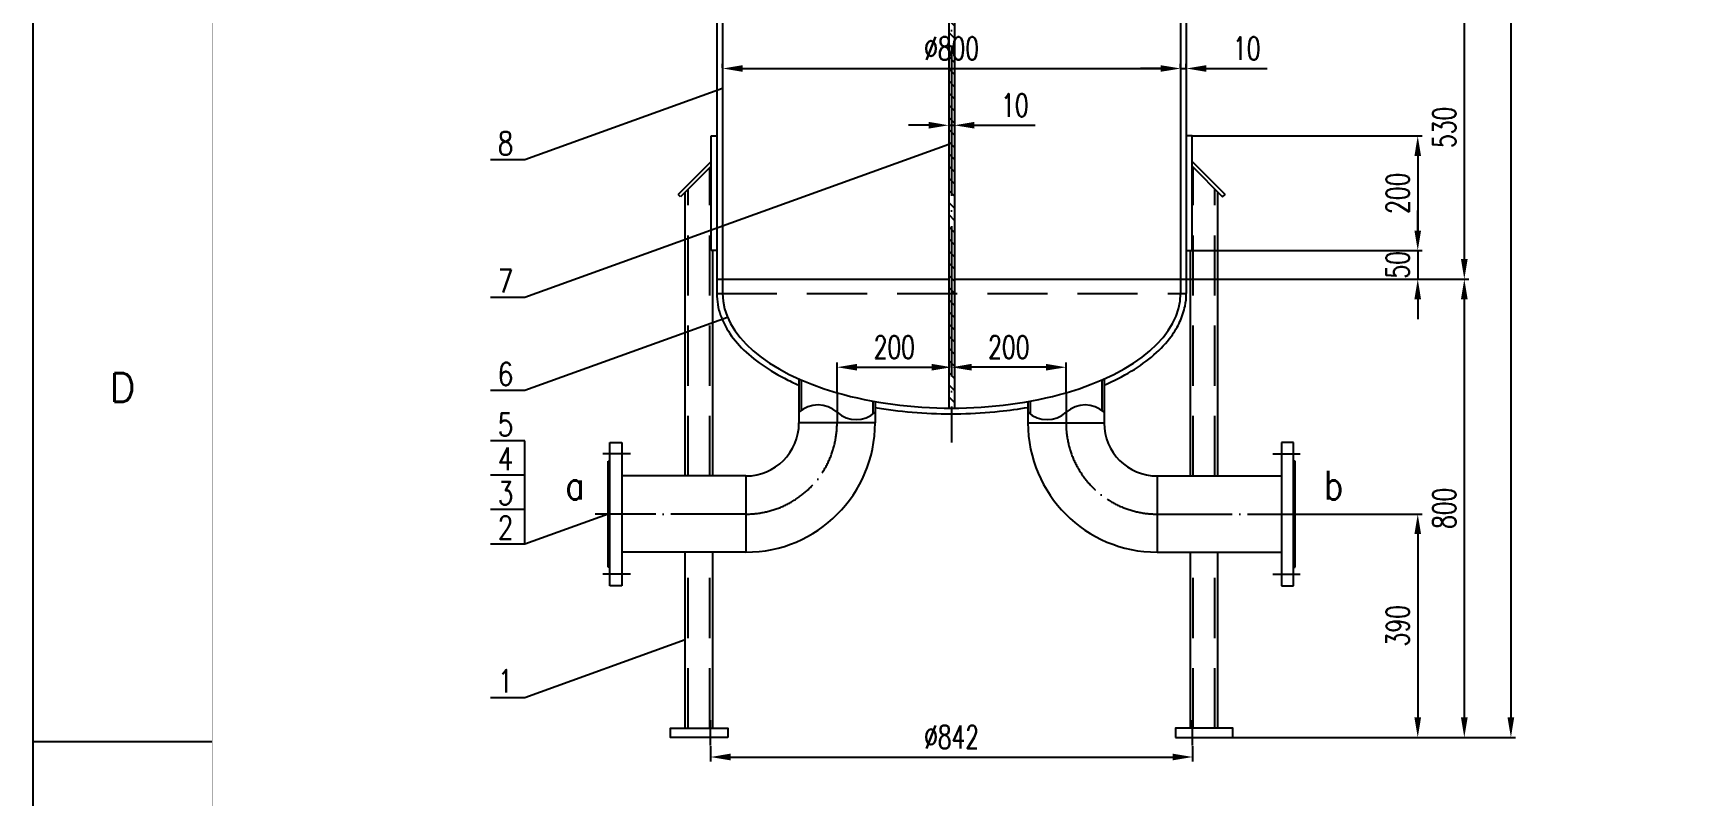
# Model space of a CAD drawing. Extents: x 85951 to 91201, y 374 to 7799.
# Drawn here: x 85951 to 88848, y 2754 to 4086 of the extents above; entities that cross this region are included whole.
import ezdxf
from ezdxf.enums import TextEntityAlignment as Align

# ---------------------------------------------------------------- set-up
doc = ezdxf.new("R2010")
doc.units = 0
doc.header["$LTSCALE"] = 420
doc.header["$MEASUREMENT"] = 0
for name, pattern in [('CENTER', [2, 1.25, -0.25, 0.25, -0.25]), ('CENTER3', [0.375, 0.3125, -0.03125, 0, -0.03125]), ('CENTERX2', [1.5, 1.25, -0.125, 0, -0.125]), ('DASHED', [0.75, 0.5, -0.25])]:
    doc.linetypes.add(name, pattern=pattern)
doc.layers.get('0').update_dxf_attribs({"linetype": 'CONTINUOUS'})
doc.layers.get('DEFPOINTS').update_dxf_attribs({"linetype": 'CONTINUOUS'})
for name, color, linetype in [('1轮廓实线层', 7, 'CONTINUOUS'), ('3中心线层', 1, 'CENTER'), ('4虚线层', 6, 'DASHED'), ('A', 2, 'CONTINUOUS'), ('B', 7, 'CONTINUOUS'), ('C3', 1, 'CENTER3')]:
    doc.layers.add(name, color=color, linetype=linetype)
doc.styles.add('HZ', font='ROMANS.SHX', dxfattribs={"width": 0.7, "bigfont": 'hztxt.shx'})
doc.styles.add('PC_TEXTSTYLE', font='romans.shx', dxfattribs={"width": 0.8, "bigfont": 'hzfs.shx'})
doc.styles.get("Standard").update_dxf_attribs({"font": 'isocp.shx', "width": 0.707, "bigfont": 'hztxt.shx'})
doc.styles.add('TH_GBDIM', font='romans.shx', dxfattribs={"width": 0.8, "bigfont": 'gbcbig.shx'})
doc.dimstyles.new('STANDARD_WS$0', dxfattribs={"dimtxt": 2.5, "dimasz": 2.5, "dimexe": 1.25, "dimexo": 0.625, "dimtad": 1, "dimdec": 4, "dimdsep": 46, "dimtxsty": 'Standard', "dimcen": 2.5, "dimadec": 0, "dimazin": 0, "dimtfac": 1, "dimtdec": 4, "dimtmove": 0, "dimatfit": 0, "dimfxl": 0, "dimtolj": 1, "dimtzin": 0, "dimarcsym": 0})

# ---------------------------------------------------------------- blocks, each defined once
blk = doc.blocks.new('*D256')
at = {"layer": 'B', "color": 0, "lineweight": -2}
for p, q in [((87555.9, 7479.2), (88539.8, 7479.2)), ((88531.8, 7444.2), (88531.8, 2891.2)), ((88047, 2856.2), (88539.8, 2856.2))]:
    blk.add_line(p, q, dxfattribs=at)
at = {"layer": 'B', "color": 0}
for points in [[(88525.9, 7444.2), (88537.6, 7444.2), (88531.8, 7479.2)], [(88525.9, 2891.2), (88537.6, 2891.2), (88531.8, 2856.2)]]:
    blk.add_solid(points, dxfattribs=at)
at = {"layer": 'DEFPOINTS', "color": 0}
for p in [(87554.9, 7479.2), (88046, 2856.2), (88531.8, 2856.2)]:
    blk.add_point(p, dxfattribs=at)
at = {"layer": 'B', "color": 0, "insert": (88496.8, 5167.7), "char_height": 40, "attachment_point": 5, "rotation": 90, "style": 'HZ'}
blk.add_mtext('\\A1;~4623{}{}', dxfattribs=at)
blk = doc.blocks.new('*D266')
at = {"layer": 'B', "color": 0, "lineweight": -2}
for p, q in [((88369.1, 3741.2), (88369.1, 3776.2)), ((87965.9, 3706.2), (88377.1, 3706.2)), ((88369.1, 3706.2), (88369.1, 3656.2)), ((87965.9, 3656.2), (88377.1, 3656.2)), ((88369.1, 3621.2), (88369.1, 3586.2))]:
    blk.add_line(p, q, dxfattribs=at)
at = {"layer": 'B', "color": 0}
for points in [[(88363.3, 3741.2), (88374.9, 3741.2), (88369.1, 3706.2)], [(88363.3, 3621.2), (88374.9, 3621.2), (88369.1, 3656.2)]]:
    blk.add_solid(points, dxfattribs=at)
at = {"layer": 'DEFPOINTS', "color": 0}
for p in [(87964.9, 3706.2), (87964.9, 3656.2), (88369.1, 3656.2)]:
    blk.add_point(p, dxfattribs=at)
at = {"layer": 'B', "color": 0, "insert": (88334.1, 3681.2), "char_height": 40, "attachment_point": 5, "rotation": 90, "style": 'HZ'}
blk.add_mtext('\\A1;50', dxfattribs=at)
blk = doc.blocks.new('*D263')
at = {"layer": 'B', "color": 0, "lineweight": -2}
for p, q in [((88020.9, 4186.2), (88458.4, 4186.2)), ((88450.4, 4151.2), (88450.4, 3691.2)), ((87965.9, 3656.2), (88458.4, 3656.2))]:
    blk.add_line(p, q, dxfattribs=at)
at = {"layer": 'B', "color": 0}
for points in [[(88444.6, 4151.2), (88456.3, 4151.2), (88450.4, 4186.2)], [(88444.6, 3691.2), (88456.3, 3691.2), (88450.4, 3656.2)]]:
    blk.add_solid(points, dxfattribs=at)
at = {"layer": 'DEFPOINTS', "color": 0}
for p in [(88019.9, 4186.2), (87964.9, 3656.2), (88450.4, 3656.2)]:
    blk.add_point(p, dxfattribs=at)
at = {"layer": 'B', "color": 0, "insert": (88415.4, 3921.2), "char_height": 40, "attachment_point": 5, "rotation": 90, "style": 'HZ'}
blk.add_mtext('\\A1;530', dxfattribs=at)
blk = doc.blocks.new('*D267')
at = {"layer": 'B', "color": 0, "lineweight": -2}
for p, q in [((87975.9, 3906.2), (88377.1, 3906.2)), ((88369.1, 3871.2), (88369.1, 3741.2)), ((87965.9, 3706.2), (88377.1, 3706.2))]:
    blk.add_line(p, q, dxfattribs=at)
at = {"layer": 'B', "color": 0}
for points in [[(88363.3, 3871.2), (88374.9, 3871.2), (88369.1, 3906.2)], [(88363.3, 3741.2), (88374.9, 3741.2), (88369.1, 3706.2)]]:
    blk.add_solid(points, dxfattribs=at)
at = {"layer": 'DEFPOINTS', "color": 0}
for p in [(87974.9, 3906.2), (87964.9, 3706.2), (88369.1, 3706.2)]:
    blk.add_point(p, dxfattribs=at)
at = {"layer": 'B', "color": 0, "insert": (88334.1, 3806.2), "char_height": 40, "attachment_point": 5, "rotation": 90, "style": 'HZ'}
blk.add_mtext('\\A1;200', dxfattribs=at)
blk = doc.blocks.new('*D265')
at = {"layer": 'B', "color": 0, "lineweight": -2}
for p, q in [((87965.9, 3656.2), (88458.4, 3656.2)), ((88450.4, 3621.2), (88450.4, 2891.2)), ((88047, 2856.2), (88458.4, 2856.2))]:
    blk.add_line(p, q, dxfattribs=at)
at = {"layer": 'B', "color": 0}
for points in [[(88444.6, 3621.2), (88456.3, 3621.2), (88450.4, 3656.2)], [(88444.6, 2891.2), (88456.3, 2891.2), (88450.4, 2856.2)]]:
    blk.add_solid(points, dxfattribs=at)
at = {"layer": 'DEFPOINTS', "color": 0}
for p in [(87964.9, 3656.2), (88046, 2856.2), (88450.4, 2856.2)]:
    blk.add_point(p, dxfattribs=at)
at = {"layer": 'B', "color": 0, "insert": (88415.4, 3256.2), "char_height": 40, "attachment_point": 5, "rotation": 90, "style": 'HZ'}
blk.add_mtext('\\A1;800', dxfattribs=at)
blk = doc.blocks.new('*D264')
at = {"layer": 'B', "color": 0, "lineweight": -2}
for p, q in [((88168.1, 3246.2), (88377.1, 3246.2)), ((88369.1, 3211.2), (88369.1, 2891.2)), ((88047, 2856.2), (88377.1, 2856.2))]:
    blk.add_line(p, q, dxfattribs=at)
at = {"layer": 'B', "color": 0}
for points in [[(88363.3, 3211.2), (88374.9, 3211.2), (88369.1, 3246.2)], [(88363.3, 2891.2), (88374.9, 2891.2), (88369.1, 2856.2)]]:
    blk.add_solid(points, dxfattribs=at)
at = {"layer": 'DEFPOINTS', "color": 0}
for p in [(88167.1, 3246.2), (88046, 2856.2), (88369.1, 2856.2)]:
    blk.add_point(p, dxfattribs=at)
at = {"layer": 'B', "color": 0, "insert": (88334.1, 3051.2), "char_height": 40, "attachment_point": 5, "rotation": 90, "style": 'HZ'}
blk.add_mtext('\\A1;390', dxfattribs=at)
blk = doc.blocks.new('*D272')
at = {"layer": 'B', "color": 0, "lineweight": -2}
for p, q in [((87133.9, 2841.2), (87133.9, 2814.1)), ((87976, 2841.2), (87976, 2814.1)), ((87168.9, 2822.1), (87941, 2822.1))]:
    blk.add_line(p, q, dxfattribs=at)
at = {"layer": 'B', "color": 0}
for points in [[(87168.9, 2828), (87168.9, 2816.3), (87133.9, 2822.1)], [(87941, 2828), (87941, 2816.3), (87976, 2822.1)]]:
    blk.add_solid(points, dxfattribs=at)
at = {"layer": 'DEFPOINTS', "color": 0}
for p in [(87133.9, 2842.2), (87976, 2842.2), (87976, 2822.1)]:
    blk.add_point(p, dxfattribs=at)
at = {"layer": 'B', "color": 0, "insert": (87554.9, 2857.1), "char_height": 40, "attachment_point": 5, "style": 'HZ'}
blk.add_mtext('\\A1;%%c842{}{}', dxfattribs=at)
blk = doc.blocks.new('*D277')
at = {"layer": 'B', "color": 0, "lineweight": -2}
for p, q in [((87354.9, 3459), (87354.9, 3510.5)), ((87554.9, 3503.5), (87554.9, 3510.5)), ((87389.9, 3502.5), (87519.9, 3502.5))]:
    blk.add_line(p, q, dxfattribs=at)
at = {"layer": 'B', "color": 0}
for points in [[(87389.9, 3508.4), (87389.9, 3496.7), (87354.9, 3502.5)], [(87519.9, 3508.4), (87519.9, 3496.7), (87554.9, 3502.5)]]:
    blk.add_solid(points, dxfattribs=at)
at = {"layer": 'DEFPOINTS', "color": 0}
for p in [(87554.9, 3502.5), (87554.9, 3502.5), (87354.9, 3458)]:
    blk.add_point(p, dxfattribs=at)
at = {"layer": 'B', "color": 0, "insert": (87454.9, 3537.5), "char_height": 40, "attachment_point": 5, "style": 'HZ'}
blk.add_mtext('\\A1;200', dxfattribs=at)
blk = doc.blocks.new('*D278')
at = {"layer": 'B', "color": 0, "lineweight": -2}
for p, q in [((87554.9, 3503.5), (87554.9, 3510.5)), ((87754.9, 3459), (87754.9, 3510.5)), ((87719.9, 3502.5), (87589.9, 3502.5))]:
    blk.add_line(p, q, dxfattribs=at)
at = {"layer": 'B', "color": 0}
for points in [[(87589.9, 3508.4), (87589.9, 3496.7), (87554.9, 3502.5)], [(87719.9, 3508.4), (87719.9, 3496.7), (87754.9, 3502.5)]]:
    blk.add_solid(points, dxfattribs=at)
at = {"layer": 'DEFPOINTS', "color": 0}
for p in [(87554.9, 3502.5), (87554.9, 3502.5), (87754.9, 3458)]:
    blk.add_point(p, dxfattribs=at)
at = {"layer": 'B', "color": 0, "insert": (87654.9, 3537.5), "char_height": 40, "attachment_point": 5, "style": 'HZ'}
blk.add_mtext('\\A1;200', dxfattribs=at)
blk = doc.blocks.new('*D270')
at = {"layer": 'B', "color": 0, "lineweight": -2}
for p, q in [((87514.9, 3924.9), (87479.9, 3924.9)), ((87549.9, 3927.2), (87549.9, 3916.9)), ((87549.9, 3924.9), (87559.9, 3924.9)), ((87559.9, 3927.2), (87559.9, 3916.9)), ((87594.9, 3924.9), (87701.2, 3924.9))]:
    blk.add_line(p, q, dxfattribs=at)
at = {"layer": 'B', "color": 0}
for points in [[(87514.9, 3930.8), (87514.9, 3919.1), (87549.9, 3924.9)], [(87594.9, 3930.8), (87594.9, 3919.1), (87559.9, 3924.9)]]:
    blk.add_solid(points, dxfattribs=at)
at = {"layer": 'DEFPOINTS', "color": 0}
for p in [(87549.9, 3928.2), (87559.9, 3928.2), (87559.9, 3924.9)]:
    blk.add_point(p, dxfattribs=at)
at = {"layer": 'B', "color": 0, "insert": (87665.6, 3959.9), "char_height": 40, "attachment_point": 5, "style": 'HZ'}
blk.add_mtext('\\A1;10', dxfattribs=at)
blk = doc.blocks.new('*D268')
at = {"layer": 'B', "color": 0, "lineweight": -2}
for p, q in [((87154.9, 4025), (87154.9, 4032)), ((87954.9, 4025), (87954.9, 4032)), ((87189.9, 4024), (87919.9, 4024))]:
    blk.add_line(p, q, dxfattribs=at)
at = {"layer": 'B', "color": 0}
for points in [[(87189.9, 4029.8), (87189.9, 4018.2), (87154.9, 4024)], [(87919.9, 4029.8), (87919.9, 4018.2), (87954.9, 4024)]]:
    blk.add_solid(points, dxfattribs=at)
at = {"layer": 'DEFPOINTS', "color": 0}
for p in [(87154.9, 4024), (87954.9, 4024), (87954.9, 4024)]:
    blk.add_point(p, dxfattribs=at)
at = {"layer": 'B', "color": 0, "insert": (87554.9, 4059), "char_height": 40, "attachment_point": 5, "style": 'HZ'}
blk.add_mtext('\\A1;%%c800{}{}', dxfattribs=at)
blk = doc.blocks.new('*D269')
at = {"layer": 'B', "color": 0, "lineweight": -2}
for p, q in [((87954.9, 4025), (87954.9, 4032)), ((87964.9, 4025), (87964.9, 4032)), ((87919.9, 4024), (87884.9, 4024)), ((87954.9, 4024), (87964.9, 4024)), ((87999.9, 4024), (88106.2, 4024))]:
    blk.add_line(p, q, dxfattribs=at)
at = {"layer": 'B', "color": 0}
for points in [[(87919.9, 4029.8), (87919.9, 4018.2), (87954.9, 4024)], [(87999.9, 4029.8), (87999.9, 4018.2), (87964.9, 4024)]]:
    blk.add_solid(points, dxfattribs=at)
at = {"layer": 'DEFPOINTS', "color": 0}
for p in [(87954.9, 4024), (87964.9, 4024), (87964.9, 4024)]:
    blk.add_point(p, dxfattribs=at)
at = {"layer": 'B', "color": 0, "insert": (88070.6, 4059), "char_height": 40, "attachment_point": 5, "style": 'HZ'}
blk.add_mtext('\\A1;10', dxfattribs=at)

msp = doc.modelspace()

# ---------------------------------------------------------------- hatches: boundary and pattern name
at = {"layer": '1轮廓实线层'}
h = msp.add_hatch(dxfattribs=at)
h.set_pattern_fill('ANSI31', color=256, scale=120, angle=90, style=0)
h.set_pattern_definition([(135, (8611.344, -4987.954), (-10.6066017, -10.6066017), [])])
h.paths.add_polyline_path([(87554.9, 4192.2), (87549.9, 4192.2), (87549.9, 3631.2), (87554.9, 3631.2)])
h.paths.add_polyline_path([(87554.9, 3631.2), (87559.9, 3631.2), (87559.9, 4192.2), (87554.9, 4192.2)])
edge = h.paths.add_edge_path()
edge.add_line((87554.9, 3631.2), (87549.9, 3631.2))
edge.add_line((87549.9, 3631.2), (87549.9, 3431.2))
edge.add_ellipse((87554.9, 3631.2), major_axis=(-400, 0), ratio=0.5, start_angle=89.2838, end_angle=90)
edge.add_line((87554.9, 3431.2), (87554.9, 3631.2))
edge = h.paths.add_edge_path()
edge.add_ellipse((87554.9, 3631.2), major_axis=(-400, 0), ratio=0.5, start_angle=90, end_angle=90.7162)
edge.add_line((87559.9, 3431.2), (87559.9, 3631.2))
edge.add_line((87559.9, 3631.2), (87554.9, 3631.2))
edge.add_line((87554.9, 3631.2), (87554.9, 3431.2))

# ---------------------------------------------------------------- linework, layer by layer
msp.add_line((86263.5, 2848.5), (85951, 2848.5))
msp.add_lwpolyline([(85951, 7798.5), (91201, 7798.5), (91201, 373.5), (85951, 373.5)], close=True)
at = {"const_width": 0.35}
msp.add_lwpolyline([(86263.5, 7673.5), (86263.5, 498.5), (91076, 498.5), (91076, 7673.5)], close=True, dxfattribs=at)
at = {"layer": '1轮廓实线层'}
for centre, start, end in [((87321.7, 3386.9), 48.1309, 131.8691), ((87388.2, 3461.1), 228.1309, 311.8691), ((87721.7, 3461.1), 228.1309, 311.8691), ((87788.2, 3386.9), 48.1309, 131.8691)]:
    msp.add_arc(centre, 49.8, start, end, dxfattribs=at)
at = {"layer": '3中心线层', "linetype": 'CENTERX2', "ltscale": 0.5}
msp.add_line((87554.9, 7530.2), (87554.9, 3371.2), dxfattribs=at)
at = {"layer": '3中心线层', "linetype": 'CENTERX2', "ltscale": 0.125}
for p, q in [((87133.9, 2842.2), (87133.9, 2886.2)), ((87976, 2842.2), (87976, 2886.2))]:
    msp.add_line(p, q, dxfattribs=at)
at = {"layer": '4虚线层', "ltscale": 0.5}
for p, q in [((87132.9, 3312.7), (87132.9, 3851.2)), ((87977, 3312.7), (87977, 3851.2)), ((87094.9, 3312.7), (87094.9, 3813.2)), ((88015, 3312.7), (88015, 3813.2)), ((87144.9, 3631.2), (87964.9, 3631.2)), ((87094.9, 2872.2), (87094.9, 3179.7)), ((87132.9, 2872.2), (87132.9, 3179.7)), ((87977, 2872.2), (87977, 3179.7)), ((88015, 2872.2), (88015, 3179.7))]:
    msp.add_line(p, q, dxfattribs=at)
at = {"layer": 'A'}
for p, q in [((87154.9, 4186.2), (87154.9, 3631.2)), ((87549.9, 4192.2), (87549.9, 3431.2)), ((87559.9, 4192.2), (87559.9, 3431.2)), ((87954.9, 4186.2), (87954.9, 3631.2)), ((87144.9, 4156.2), (87144.9, 3631.2)), ((87964.9, 4156.2), (87964.9, 3631.2)), ((87134.9, 3706.2), (87134.9, 3906.2)), ((87134.9, 3906.2), (87144.9, 3906.2)), ((87974.9, 3906.2), (87964.9, 3906.2)), ((87974.9, 3706.2), (87974.9, 3906.2)), ((87134.9, 3861.8), (87077.2, 3804.1)), ((87134.9, 3853.3), (87081.4, 3799.8)), ((87974.9, 3861.8), (88032.6, 3804.1)), ((87974.9, 3853.3), (88028.4, 3799.8)), ((87081.4, 3799.8), (87077.2, 3804.1)), ((87089.9, 3312.7), (87089.9, 3808.2)), ((88020, 3312.7), (88020, 3808.2)), ((88028.4, 3799.8), (88032.6, 3804.1)), ((87144.9, 3706.2), (87134.9, 3706.2)), ((87137.9, 3312.7), (87137.9, 3706.2)), ((87964.9, 3706.2), (87974.9, 3706.2)), ((87972, 3312.7), (87972, 3706.2)), ((87144.9, 3656.2), (87549.9, 3656.2)), ((87559.9, 3656.2), (87964.9, 3656.2)), ((87288.4, 3482.1), (87288.4, 3405.2)), ((87292.4, 3480.3), (87292.4, 3427.2)), ((87817.4, 3480.3), (87817.4, 3427.2)), ((87821.4, 3482.1), (87821.4, 3405.2)), ((87417.4, 3443.4), (87417.4, 3420.7)), ((87421.4, 3442.7), (87421.4, 3405.2)), ((87688.4, 3442.7), (87688.4, 3405.2)), ((87692.4, 3443.4), (87692.4, 3420.7)), ((87421.4, 3405.2), (87288.4, 3405.2)), ((87688.4, 3405.2), (87821.4, 3405.2)), ((86957.9, 3121.2), (86957.9, 3371.2)), ((86957.9, 3371.2), (86978.9, 3371.2)), ((86978.9, 3371.2), (86978.9, 3121.2)), ((88130.9, 3371.2), (88130.9, 3121.2)), ((88151.9, 3371.2), (88130.9, 3371.2)), ((88151.9, 3121.2), (88151.9, 3371.2)), ((86954.9, 3153.7), (86954.9, 3338.7)), ((86954.9, 3338.7), (86957.9, 3338.7)), ((88154.9, 3338.7), (88151.9, 3338.7)), ((88154.9, 3153.7), (88154.9, 3338.7)), ((87195.9, 3312.7), (86978.9, 3312.7)), ((87195.9, 3312.7), (87195.9, 3179.7)), ((87913.9, 3312.7), (87913.9, 3179.7)), ((87913.9, 3312.7), (88130.9, 3312.7)), ((87195.9, 3179.7), (86978.9, 3179.7)), ((87089.9, 2872.2), (87089.9, 3179.7)), ((87137.9, 2872.2), (87137.9, 3179.7)), ((87913.9, 3179.7), (88130.9, 3179.7)), ((87972, 2872.2), (87972, 3179.7)), ((88020, 2872.2), (88020, 3179.7)), ((86957.9, 3153.7), (86954.9, 3153.7)), ((88151.9, 3153.7), (88154.9, 3153.7)), ((86978.9, 3121.2), (86957.9, 3121.2)), ((88130.9, 3121.2), (88151.9, 3121.2))]:
    msp.add_line(p, q, dxfattribs=at)
for points in [[(87163.9, 2856.2), (87063.9, 2856.2), (87063.9, 2872.2), (87163.9, 2872.2), (87163.9, 2856.2)], [(87946, 2856.2), (88046, 2856.2), (88046, 2872.2), (87946, 2872.2), (87946, 2856.2)]]:
    msp.add_lwpolyline(points, dxfattribs=at)
for centre, radius, start, end in [((87195.9, 3405.2), 225.5, 270, 0), ((87195.9, 3405.2), 92.5, 270, 0), ((87913.9, 3405.2), 225.5, 180, 270), ((87913.9, 3405.2), 92.5, 180, 270)]:
    msp.add_arc(centre, radius, start, end, dxfattribs=at)
msp.add_ellipse((87554.9, 3631.2), major_axis=(-400, 0), ratio=0.5, start_param=0, end_param=3.141593, dxfattribs=at)
for points, knots in [([(87144.9, 3631.2), (87144.9, 3624.8), (87145.5, 3618.3), (87147.7, 3605.4), (87149.4, 3599.1), (87153.9, 3586.5), (87156.7, 3580.3), (87166.3, 3562.5), (87174.5, 3551.3), (87194.4, 3529.8), (87206, 3519.6), (87232.3, 3500.4), (87247, 3491.5), (87271.1, 3479), (87279.6, 3475), (87288.4, 3471.1)], [0, 0, 0, 0, 0.0881733, 0.0881733, 0.1763466, 0.1763466, 0.2645199, 0.2645199, 0.432799, 0.432799, 0.601078, 0.601078, 0.769357, 0.769357, 0.8549174, 0.8549174, 0.8549174, 0.8549174]), ([(87821.4, 3471.1), (87838.4, 3478.6), (87854.3, 3486.7), (87883.4, 3504.4), (87896.7, 3514), (87920, 3534.3), (87930.1, 3545), (87944.5, 3564.6), (87949.7, 3573.3), (87957.9, 3591.1), (87960.9, 3600.2), (87964.2, 3616.6), (87964.9, 3623.9), (87964.9, 3631.2)], [2.2866736, 2.2866736, 2.2866736, 2.2866736, 2.4521473, 2.4521473, 2.6204263, 2.6204263, 2.7887053, 2.7887053, 2.915425, 2.915425, 3.0421448, 3.0421448, 3.1415927, 3.1415927, 3.1415927, 3.1415927]), ([(87421.4, 3432.5), (87426.4, 3431.7), (87431.4, 3430.8), (87458.2, 3426.7), (87480.5, 3424.3), (87525.6, 3421.4), (87548.4, 3420.9), (87593.8, 3421.8), (87616.4, 3423.2), (87655.5, 3427.4), (87672.1, 3429.7), (87688.4, 3432.5)], [1.2350715, 1.2350715, 1.2350715, 1.2350715, 1.2741941, 1.2741941, 1.4424731, 1.4424731, 1.6107521, 1.6107521, 1.7790312, 1.7790312, 1.9065211, 1.9065211, 1.9065211, 1.9065211])]:
    msp.add_open_spline(points, degree=3, knots=knots, dxfattribs=at)
at = {"layer": 'B'}
for p, q in [((87154.9, 3989.1), (86809.6, 3864.7)), ((87549.9, 3891.1), (86809.6, 3624.4)), ((86809.6, 3864.7), (86749.6, 3864.7)), ((86809.6, 3624.4), (86749.6, 3624.4)), ((87163.7, 3589.5), (86809.6, 3461.9)), ((86809.6, 3461.9), (86749.6, 3461.9)), ((86809.6, 3373.9), (86749.6, 3373.9)), ((86809.6, 3313.9), (86809.6, 3373.9)), ((86809.6, 3313.9), (86749.6, 3313.9)), ((86809.6, 3253.9), (86809.6, 3313.9)), ((86809.6, 3253.9), (86749.6, 3253.9)), ((86809.6, 3193.9), (86809.6, 3253.9)), ((86954.9, 3246.2), (86809.6, 3193.9)), ((86809.6, 3193.9), (86749.6, 3193.9)), ((87089.9, 3026.7), (86809.6, 2925.7)), ((86809.6, 2925.7), (86749.6, 2925.7))]:
    msp.add_line(p, q, dxfattribs=at)
at = {"layer": 'C3'}
for p, q in [((87354.9, 3458), (87354.9, 3405.2)), ((87754.9, 3458), (87754.9, 3405.2)), ((86994, 3351.2), (86946.1, 3351.2)), ((88115.8, 3351.2), (88163.7, 3351.2)), ((87195.9, 3246.2), (86932.4, 3246.2)), ((87913.9, 3246.2), (88177.4, 3246.2)), ((86994, 3141.2), (86946.1, 3141.2)), ((88115.8, 3141.2), (88163.7, 3141.2))]:
    msp.add_line(p, q, dxfattribs=at)
for centre, start, end in [((87195.9, 3405.2), 270, 0), ((87913.9, 3405.2), 180, 270)]:
    msp.add_arc(centre, 159, start, end, dxfattribs=at)

# ---------------------------------------------------------------- texts
at = {"style": 'TH_GBDIM'}
msp.add_text('D', height=50, dxfattribs=at).set_placement((86107.2, 3467.3), align=Align.MIDDLE)
at = {"layer": '1轮廓实线层', "lineweight": -3, "style": 'PC_TEXTSTYLE', "width": 0.8}
for s, p in [('a', (86881, 3271.6)), ('b', (88206, 3271.6))]:
    msp.add_text(s, height=50, dxfattribs=at).set_placement(p)
at = {"layer": 'B', "style": 'PC_TEXTSTYLE', "width": 0.8}
for s, p in [('8', (86775.9, 3893.4)), ('7', (86775.9, 3653.1)), ('6', (86775.9, 3490.6)), ('5', (86775.9, 3402.6)), ('4', (86775.9, 3342.6)), ('3', (86775.9, 3282.6)), ('2', (86775.9, 3222.6)), ('1', (86775.9, 2954.5))]:
    msp.add_text(s, height=40, dxfattribs=at).set_placement(p, align=Align.MIDDLE)

# ---------------------------------------------------------------- dimensions: what is measured, and where the dimension line sits
at = {"layer": 'B'}
dim = msp.add_linear_dim(base=(88531.8, 2856.2), p1=(87554.9, 7479.2), p2=(88046, 2856.2), angle=90, text='~<>{}{}', dimstyle='STANDARD_WS$0', override={"dimtxt": 40, "dimasz": 35, "dimexe": 8, "dimexo": 1, "dimgap": 15, "dimdec": 0, "dimtxsty": 'HZ', "dimcen": 25}, dxfattribs=at)
dim.commit()
dim.dimension.update_dxf_attribs({"geometry": '*D256', "text_midpoint": (88496.8, 5167.7)})
for base, p1, p2, angle, picture, middle in [((88450.4, 3656.2), (88019.9, 4186.2), (87964.9, 3656.2), 90, '*D263', (88415.4, 3921.2)), ((88369.1, 3706.2), (87974.9, 3906.2), (87964.9, 3706.2), 90, '*D267', (88334.1, 3806.2)), ((88450.4, 2856.2), (87964.9, 3656.2), (88046, 2856.2), 90, '*D265', (88415.4, 3256.2)), ((87554.9, 3502.5), (87754.9, 3458), (87554.9, 3502.5), 180, '*D278', (87654.9, 3537.5)), ((88369.1, 2856.2), (88167.1, 3246.2), (88046, 2856.2), 90, '*D264', (88334.1, 3051.2))]:
    dim = msp.add_linear_dim(base=base, p1=p1, p2=p2, angle=angle, dimstyle='STANDARD_WS$0', override={"dimtxt": 40, "dimasz": 35, "dimexe": 8, "dimexo": 1, "dimgap": 15, "dimdec": 0, "dimtxsty": 'HZ', "dimcen": 25}, dxfattribs=at)
    dim.commit()
    dim.dimension.update_dxf_attribs({"geometry": picture, "text_midpoint": middle})
for base, p1, p2, picture, middle in [((87954.9, 4024), (87154.9, 4024), (87954.9, 4024), '*D268', (87554.9, 4059)), ((87976, 2822.1), (87133.9, 2842.2), (87976, 2842.2), '*D272', (87554.9, 2857.1))]:
    dim = msp.add_linear_dim(base=base, p1=p1, p2=p2, text='%%c<>{}{}', dimstyle='STANDARD_WS$0', override={"dimtxt": 40, "dimasz": 35, "dimexe": 8, "dimexo": 1, "dimgap": 15, "dimdec": 0, "dimtxsty": 'HZ', "dimcen": 25}, dxfattribs=at)
    dim.commit()
    dim.dimension.update_dxf_attribs({"geometry": picture, "text_midpoint": middle})
for base, p1, p2, picture, middle in [((87964.9, 4024), (87954.9, 4024), (87964.9, 4024), '*D269', (88070.6, 4059)), ((87559.9, 3924.9), (87549.9, 3928.2), (87559.9, 3928.2), '*D270', (87665.6, 3959.9)), ((87554.9, 3502.5), (87354.9, 3458), (87554.9, 3502.5), '*D277', (87454.9, 3537.5))]:
    dim = msp.add_linear_dim(base=base, p1=p1, p2=p2, dimstyle='STANDARD_WS$0', override={"dimtxt": 40, "dimasz": 35, "dimexe": 8, "dimexo": 1, "dimgap": 15, "dimdec": 0, "dimtxsty": 'HZ', "dimcen": 25}, dxfattribs=at)
    dim.commit()
    dim.dimension.update_dxf_attribs({"geometry": picture, "text_midpoint": middle})
dim = msp.add_linear_dim(base=(88369.1, 3656.2), p1=(87964.9, 3706.2), p2=(87964.9, 3656.2), angle=90, dimstyle='STANDARD_WS$0', override={"dimtxt": 40, "dimasz": 35, "dimexe": 8, "dimexo": 1, "dimgap": 15, "dimdec": 0, "dimtxsty": 'HZ', "dimcen": 25}, dxfattribs=at)
dim.commit()
dim.dimension.update_dxf_attribs({"geometry": '*D266', "text_midpoint": (88369.1, 3681.2), "dimtype": 160})

doc.saveas('drawing.dxf')
